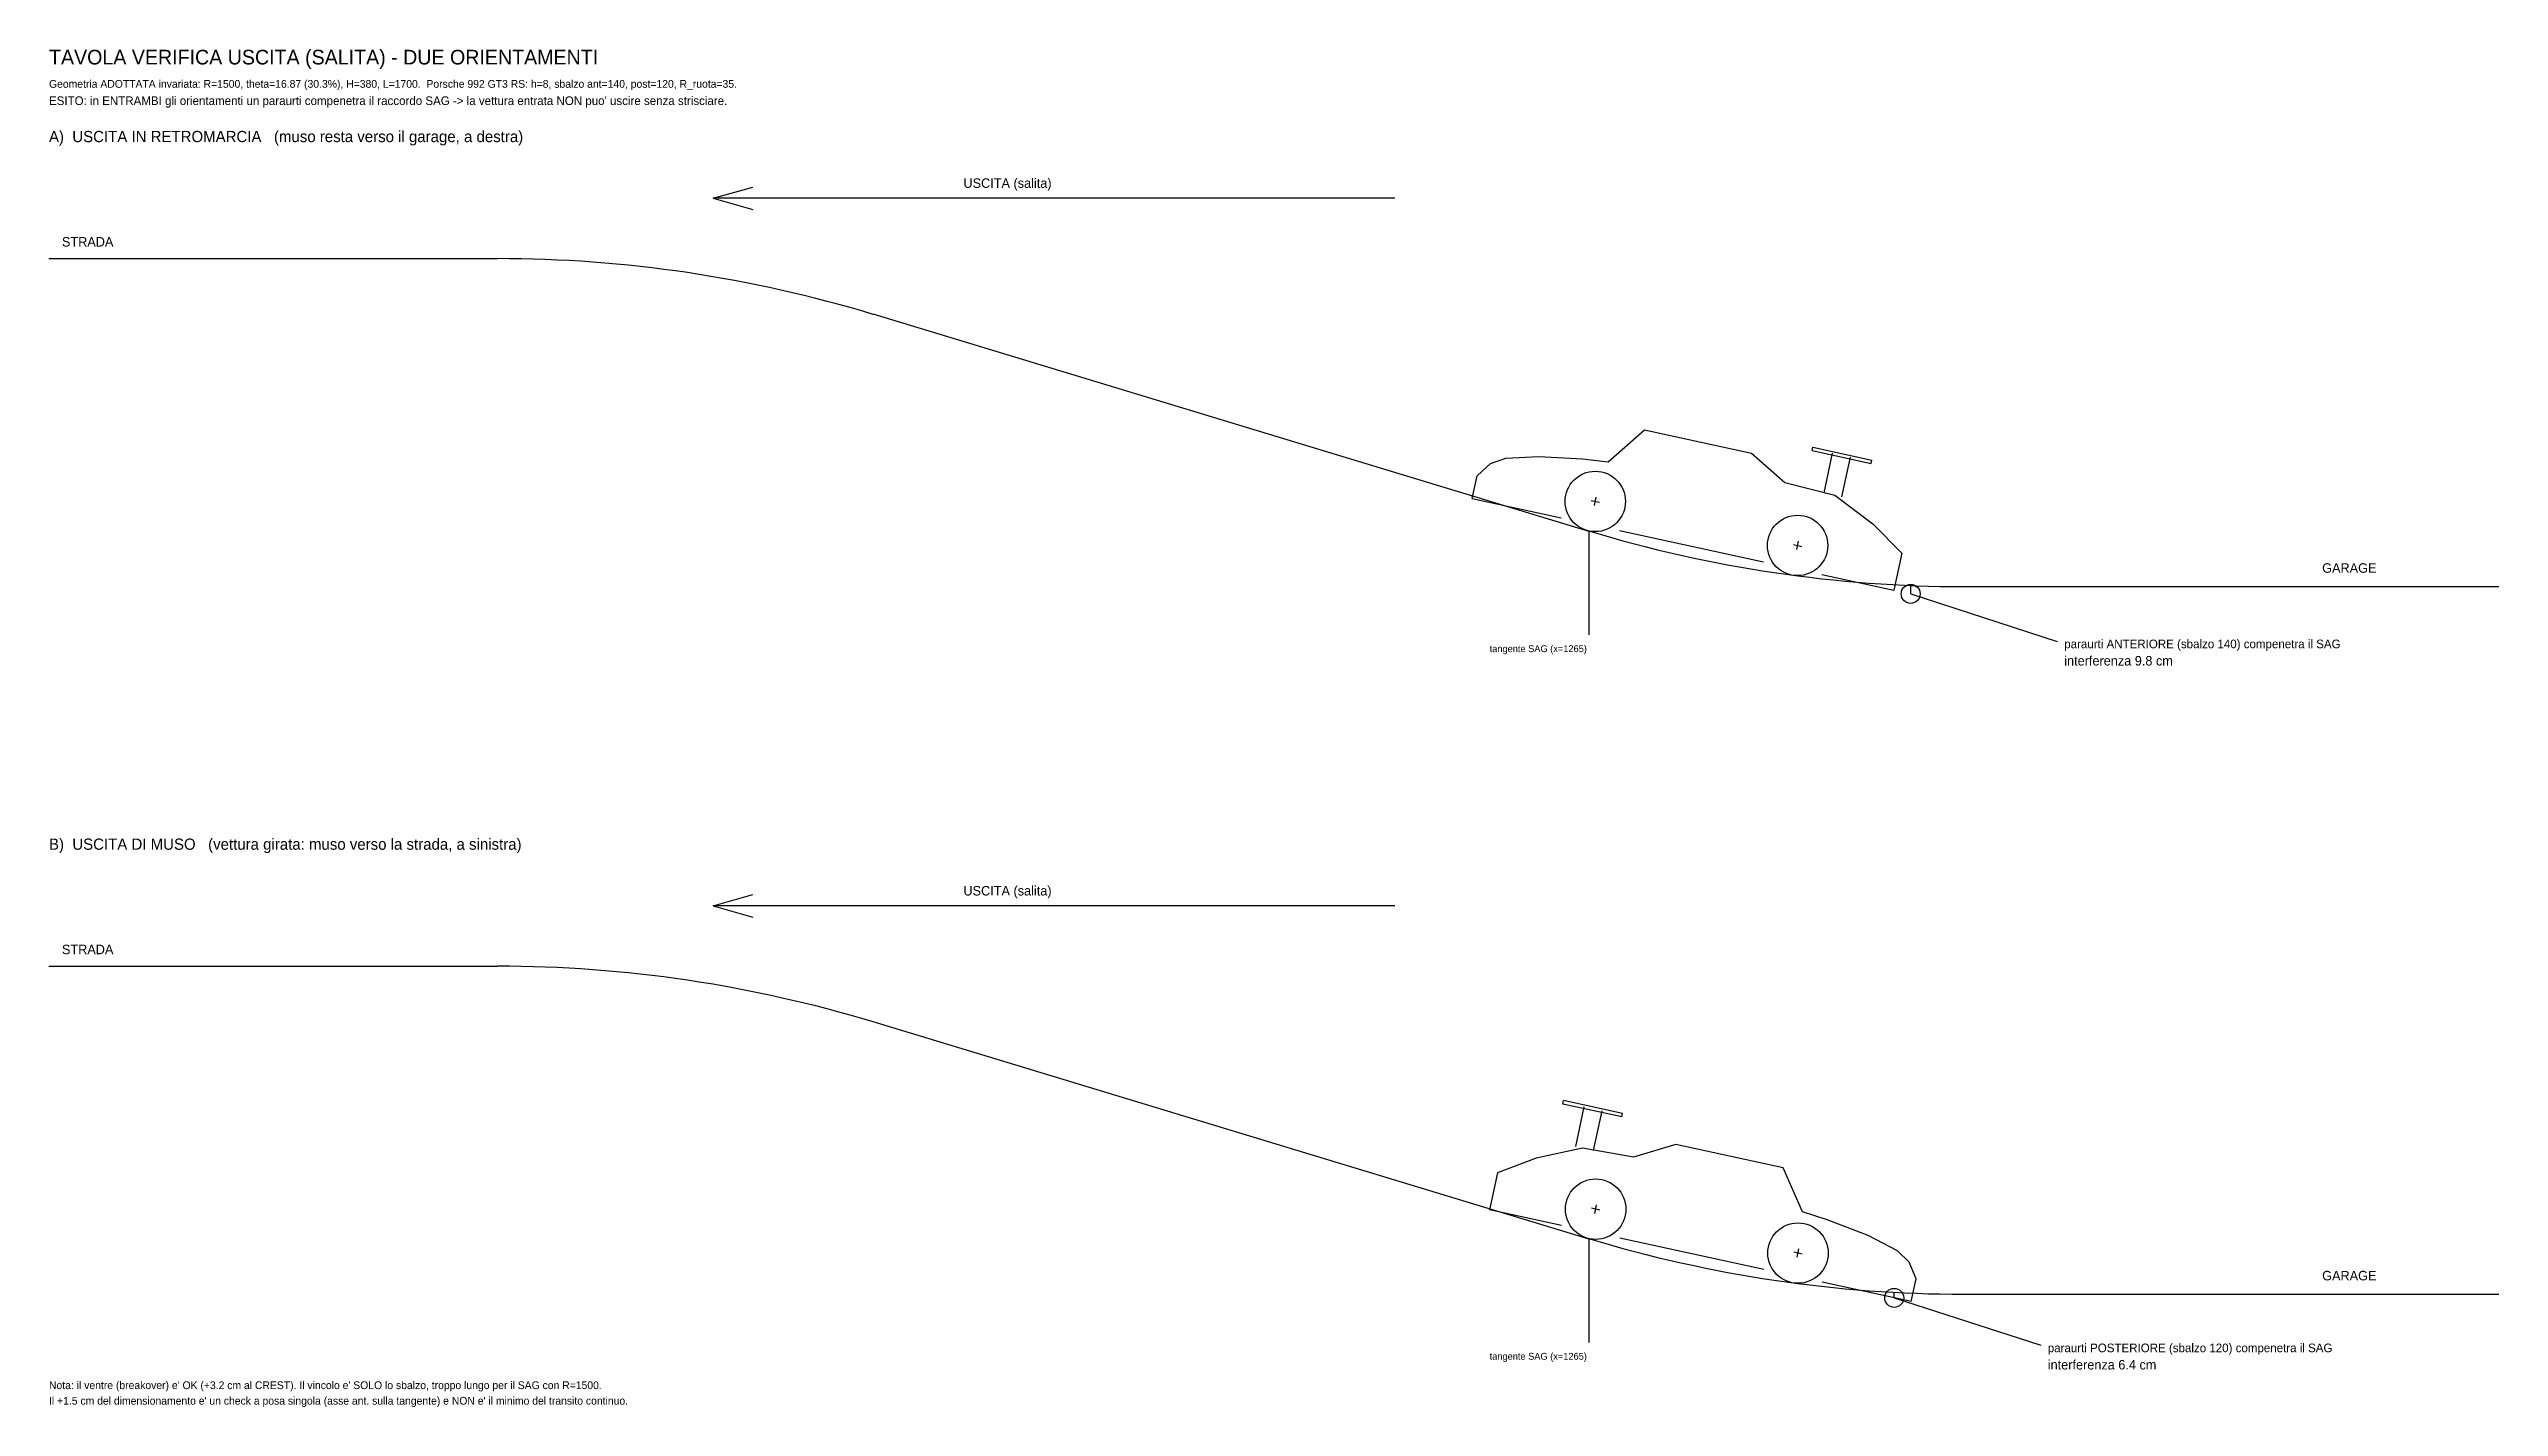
# Model space of a CAD drawing. Header units: centimetres. Extents: x -520 to 2320, y -951 to 623.
import ezdxf

# ---------------------------------------------------------------- set-up
doc = ezdxf.new("R2010")
doc.units = ezdxf.units.CM
doc.header["$LTSCALE"] = 10
doc.linetypes.add('DASHED', pattern=[20, 12, -8])
for name, color, linetype in [('CARROZZERIA', 2, 'CONTINUOUS'), ('CRITICO', 1, 'CONTINUOUS'), ('QUOTE', 5, 'CONTINUOUS'), ('RAMPA', 3, 'CONTINUOUS'), ('REF', 8, 'DASHED'), ('RUOTE', 4, 'CONTINUOUS'), ('TESTO', 7, 'CONTINUOUS')]:
    doc.layers.add(name, color=color, linetype=linetype)

msp = doc.modelspace()

# ---------------------------------------------------------------- linework, layer by layer
at = {"layer": 'CARROZZERIA'}
for p, q in [((1287.52, 144.5), (1329.33, 181.46)), ((1329.33, 181.46), (1453.43, 154.47)), ((1135.64, 128.41), (1150.97, 142.47)), ((1150.97, 142.47), (1168.73, 148.84)), ((1168.73, 148.84), (1207.01, 150.75)), ((1207.01, 150.75), (1257.57, 147.95)), ((1257.57, 147.95), (1287.52, 144.5)), ((1453.43, 154.47), (1492.09, 120.48)), ((1523.7, 157.61), (1524.55, 161.52)), ((1523.7, 157.61), (1592.11, 142.74)), ((1524.55, 161.52), (1592.96, 146.64)), ((1537.59, 108.54), (1547.58, 154.46)), ((1558.11, 104.08), (1568.1, 150)), ((1592.11, 142.74), (1592.96, 146.64)), ((1129.9, 102.03), (1135.64, 128.41)), ((1492.09, 120.48), (1550.3, 105.78)), ((1129.9, 102.03), (1232.79, 79.65)), ((1267.55, 99.72), (1277.32, 97.6)), ((1271.38, 93.77), (1273.5, 103.55)), ((1550.3, 105.78), (1594.27, 72.68)), ((1300.61, 64.9), (1467.31, 28.65)), ((1594.27, 72.68), (1627.83, 38.77)), ((1502.07, 48.72), (1511.84, 46.6)), ((1505.89, 42.77), (1508.02, 52.54)), ((1627.83, 38.77), (1618.48, -4.23)), ((1535.13, 13.9), (1618.48, -4.23)), ((1234.88, -599.64), (1235.73, -595.73)), ((1304.13, -610.58), (1235.73, -595.73)), ((1303.29, -614.49), (1234.88, -599.64)), ((1249.76, -648.92), (1259.73, -602.99)), ((1270.28, -653.37), (1280.26, -607.44)), ((1303.29, -614.49), (1304.13, -610.58)), ((1257.58, -650.62), (1203.84, -662.48)), ((1316.64, -661.39), (1257.58, -650.62)), ((1365.92, -646.51), (1316.64, -661.39)), ((1490.03, -673.46), (1365.92, -646.51)), ((1159.23, -679.4), (1149.9, -722.4)), ((1203.84, -662.48), (1159.23, -679.4)), ((1512.73, -724.44), (1490.03, -673.46)), ((1233.25, -740.5), (1149.9, -722.4)), ((1277.78, -722.54), (1268.01, -720.42)), ((1271.83, -726.36), (1273.95, -716.59)), ((1541.41, -733.73), (1512.73, -724.44)), ((1588.57, -752.16), (1541.41, -733.73)), ((1467.79, -791.43), (1301.07, -755.23)), ((1622.61, -769.78), (1588.57, -752.16)), ((1512.31, -773.46), (1502.54, -771.34)), ((1506.37, -777.29), (1508.49, -767.52)), ((1636.12, -782.95), (1622.61, -769.78)), ((1644.24, -802.11), (1636.12, -782.95)), ((1638.51, -828.5), (1535.61, -806.15)), ((1638.51, -828.5), (1644.24, -802.11))]:
    msp.add_line(p, q, dxfattribs=at)
at = {"layer": 'CRITICO'}
for p, q in [((1638.02, -8.48), (1638.02, 1.28)), ((1638.02, -8.48), (1808.02, -63.48)), ((1618.96, -824.25), (1618.96, -817.81)), ((1618.96, -824.25), (1788.96, -879.25))]:
    msp.add_line(p, q, dxfattribs=at)
for centre in [(1638.02, -8.48), (1618.96, -824.25)]:
    msp.add_circle(centre, 11, dxfattribs=at)
at = {"layer": 'QUOTE'}
for p, q in [((250, 450), (296, 463)), ((1040, 450), (250, 450)), ((250, 450), (296, 437)), ((250, -370), (296, -357)), ((1040, -370), (250, -370)), ((250, -370), (296, -383))]:
    msp.add_line(p, q, dxfattribs=at)
at = {"layer": 'RAMPA'}
for p, q in [((-520, 380), (0, 380)), ((435, 316), (1265, 64)), ((1700, 0), (2320, 0)), ((-520, -440), (0, -440)), ((435, -504), (1265, -756)), ((1700, -820), (2320, -820))]:
    msp.add_line(p, q, dxfattribs=at)
for centre, start, end in [((0, -1120), 73.13, 90), ((1700, 1500), 253.13, 270), ((0, -1940), 73.13, 90), ((1700, 680), 253.13, 270)]:
    msp.add_arc(centre, 1500, start, end, dxfattribs=at)
at = {"layer": 'REF'}
for p, q in [((1265, 64), (1265, -58)), ((1265, -756), (1265, -878))]:
    msp.add_line(p, q, dxfattribs=at)
at = {"layer": 'RUOTE'}
for centre in [(1272.44, 98.66), (1506.96, 47.66), (1272.89, -721.48), (1507.43, -772.4)]:
    msp.add_circle(centre, 35, dxfattribs=at)

# ---------------------------------------------------------------- texts
at = {"layer": 'CRITICO'}
for s, height, p in [("ESITO: in ENTRAMBI gli orientamenti un paraurti compenetra il raccordo SAG -> la vettura entrata NON puo' uscire senza strisciare.", 10, (-520, 558)), ('paraurti ANTERIORE (sbalzo 140) compenetra il SAG', 10, (1816.02, -71.48)), ('interferenza 9.8 cm', 11, (1816.02, -91.48)), ('paraurti POSTERIORE (sbalzo 120) compenetra il SAG', 10, (1796.96, -887.25)), ('interferenza 6.4 cm', 11, (1796.96, -907.25))]:
    msp.add_text(s, height=height, dxfattribs=at).set_placement(p)
at = {"layer": 'QUOTE'}
for p in [(540, 462), (540, -358)]:
    msp.add_text('USCITA (salita)', height=11, dxfattribs=at).set_placement(p)
at = {"layer": 'TESTO'}
for s, height, p in [('TAVOLA VERIFICA USCITA (SALITA) - DUE ORIENTAMENTI', 17, (-520, 605)), ('Geometria ADOTTATA invariata: R=1500, theta=16.87 (30.3%), H=380, L=1700.  Porsche 992 GT3 RS: h=8, sbalzo ant=140, post=120, R_ruota=35.', 9, (-520, 578)), ('A)  USCITA IN RETROMARCIA   (muso resta verso il garage, a destra)', 13, (-520, 515)), ('STRADA', 11, (-505, 394)), ('GARAGE', 11, (2115, 16)), ('tangente SAG (x=1265)', 8, (1150, -76)), ('B)  USCITA DI MUSO   (vettura girata: muso verso la strada, a sinistra)', 13, (-520, -305)), ('STRADA', 11, (-505, -426)), ('GARAGE', 11, (2115, -804)), ('tangente SAG (x=1265)', 8, (1150, -896)), ("Nota: il ventre (breakover) e' OK (+3.2 cm al CREST). Il vincolo e' SOLO lo sbalzo, troppo lungo per il SAG con R=1500.", 9, (-520, -930)), ("Il +1.5 cm del dimensionamento e' un check a posa singola (asse ant. sulla tangente) e NON e' il minimo del transito continuo.", 9, (-520, -948))]:
    msp.add_text(s, height=height, dxfattribs=at).set_placement(p)

doc.saveas('drawing.dxf')
